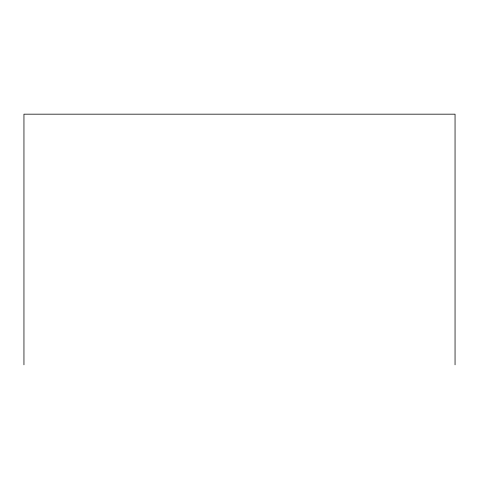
<?xml version="1.0" encoding="UTF-8"?>
<svg xmlns="http://www.w3.org/2000/svg" width="479" height="479" viewBox="0 0 479 479"><rect width="100%" height="100%" fill="white"/><g stroke="black" fill="none" stroke-linecap="round" stroke-linejoin="round"><path stroke-width="0.72" d="M455.05 364.824L455.05 114.176L23.95 114.176L23.95 364.824"/></g></svg>
